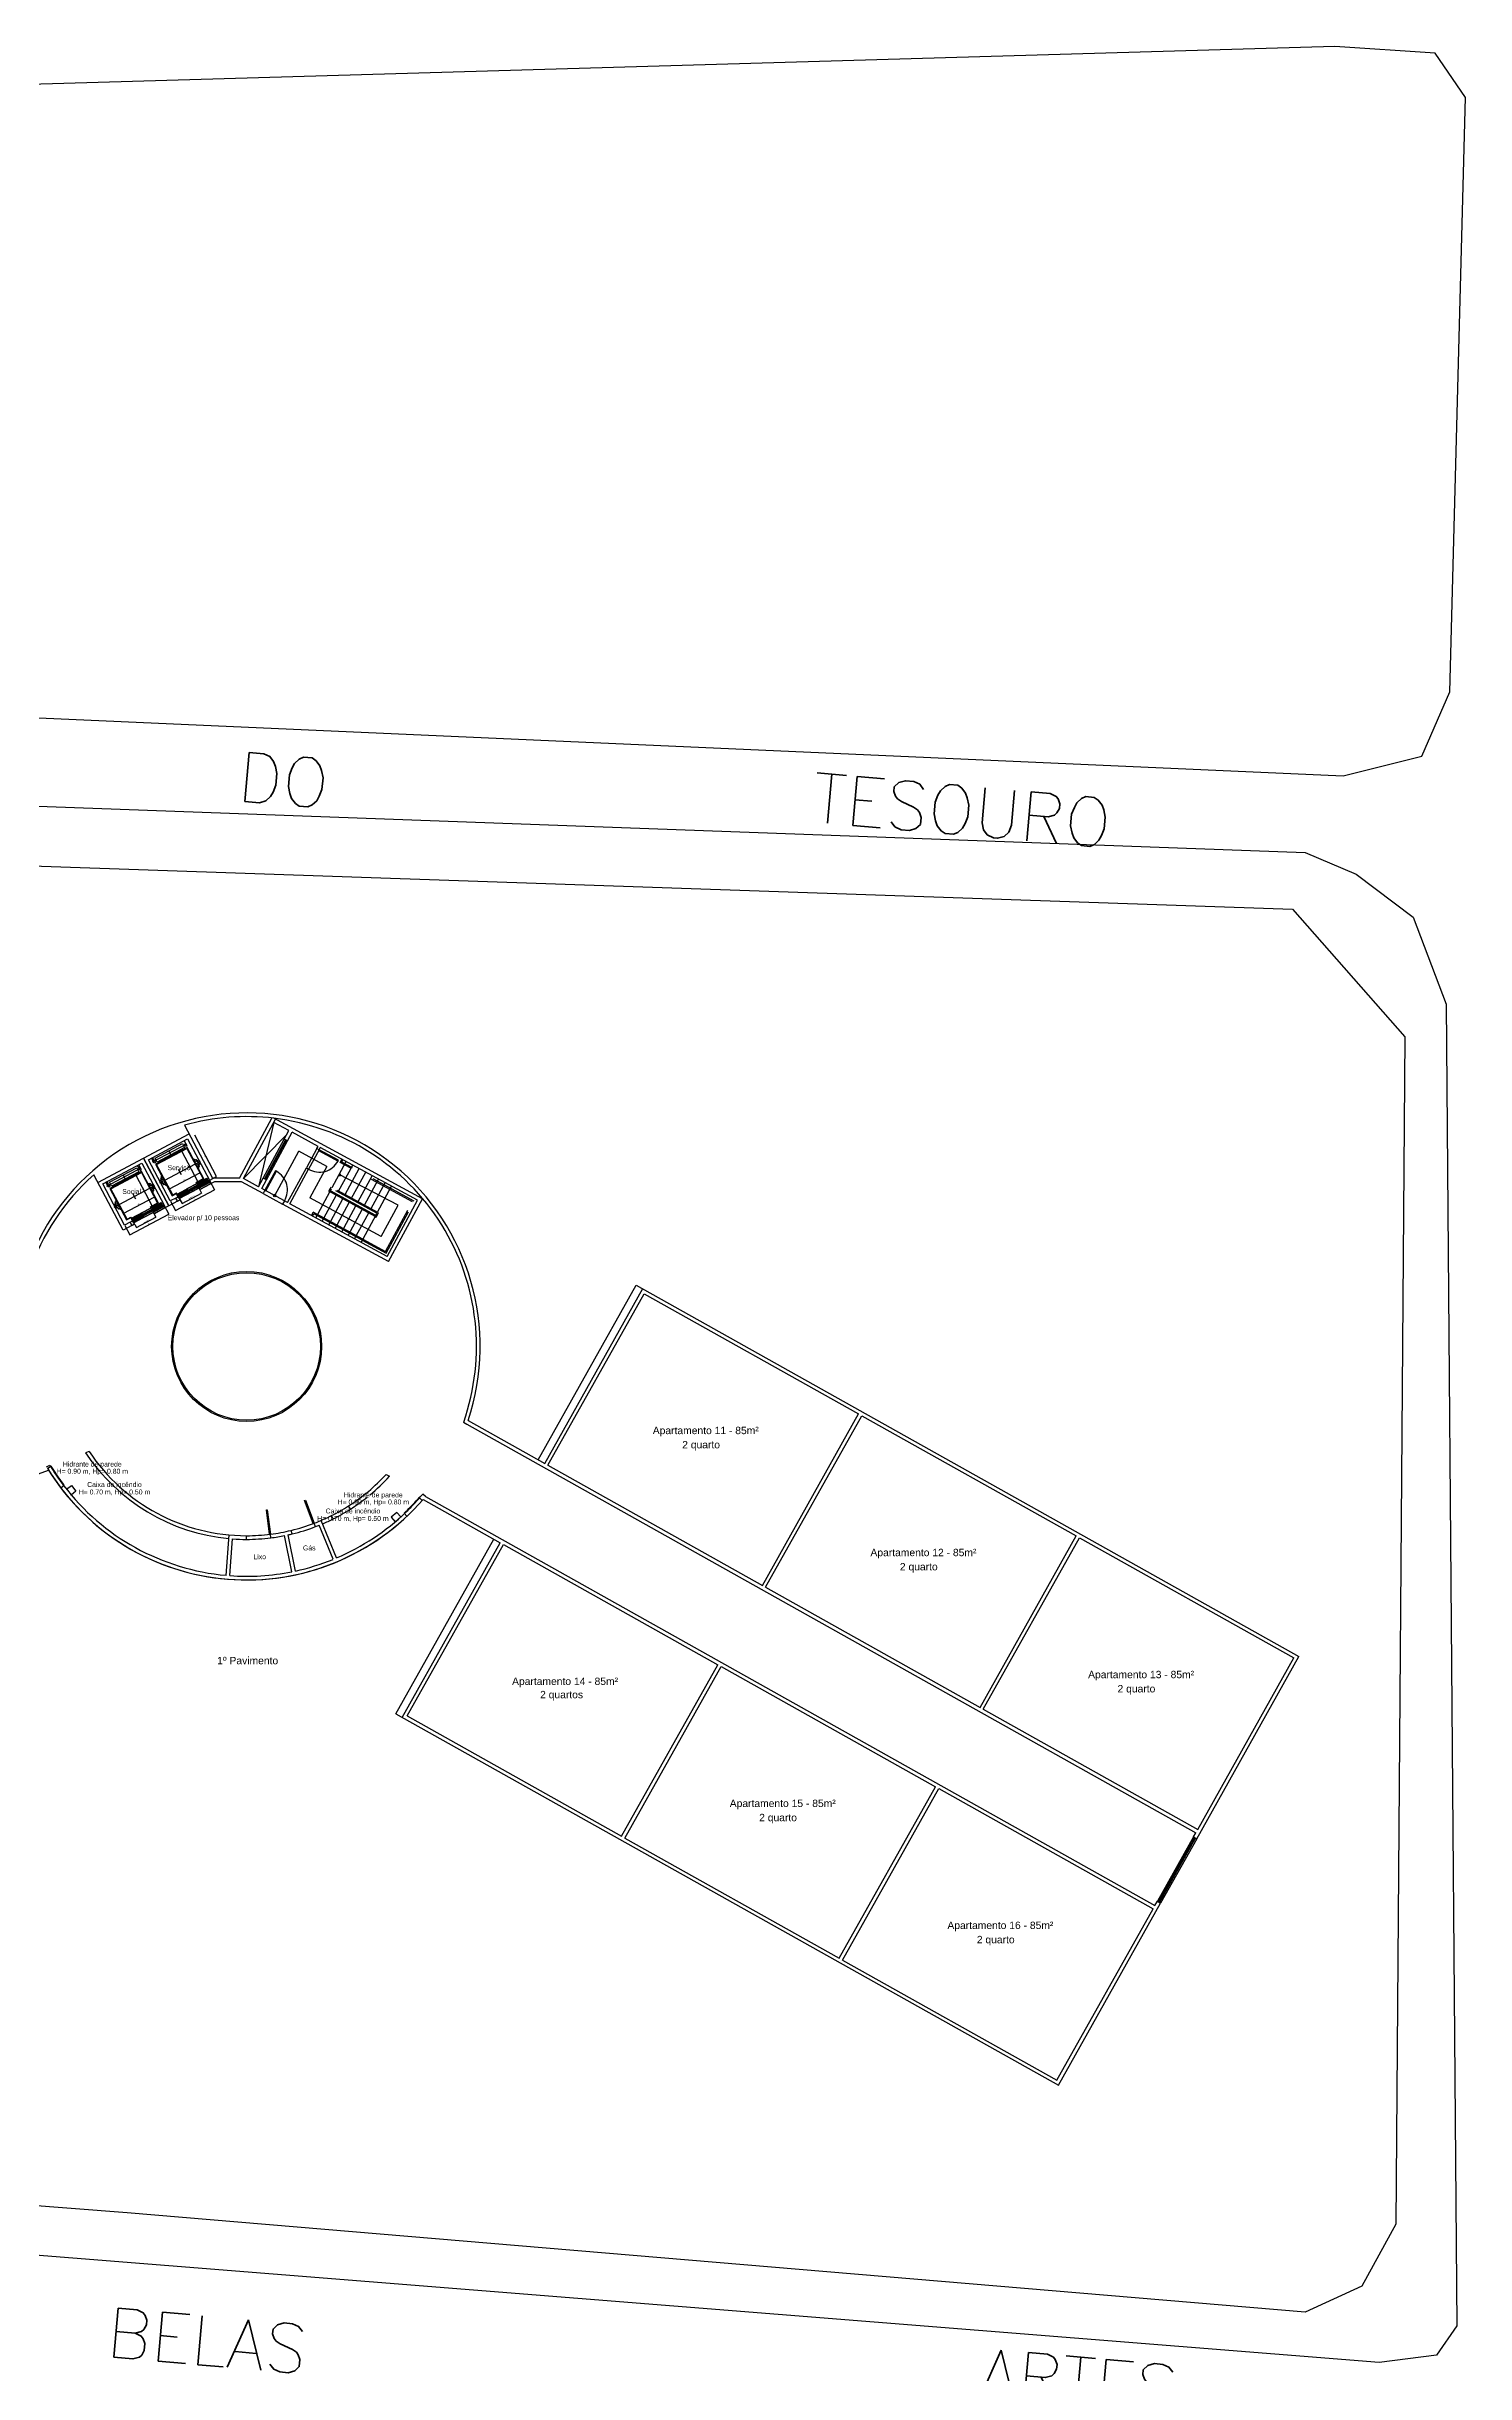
# Model space of a CAD drawing. Header units: millimetres. Extents: x -210 to 1173, y -437 to 320.
# Drawn here: x 824.2 to 881.9, y 54.3 to 149 of the extents above; entities that cross this region are included whole.
import ezdxf
from ezdxf.enums import TextEntityAlignment as Align

# ---------------------------------------------------------------- set-up
doc = ezdxf.new("R2010")
doc.units = ezdxf.units.MM
doc.header["$LTSCALE"] = 0.3
for name, pattern in [('DASHDOTX2', [50.8, 25.4, -12.7, 0, -12.7]), ('DASHED2', [9.525, 6.35, -3.175]), ('LTYPE_4', [112.5, 56.25, -56.25]), ('LTYPE_6', [168.75, 112.5, -28.125, 0, -28.125])]:
    doc.linetypes.add(name, pattern=pattern)
for name, color, linetype in [('330', 254, 'Continuous'), ('500', 254, 'Continuous'), ('551', 255, 'Continuous'), ('CORTE', 6, 'Continuous'), ('COTAS', 1, 'Continuous'), ('ESQUADRIAS', 3, 'Continuous'), ('LAYER_0', 6, 'Continuous'), ('LINHA DE CORTE', 6, 'DASHDOTX2'), ('PISO', 1, 'Continuous'), ('PROJEÇÃO', 1, 'DASHED2'), ('TEXTOS', 2, 'Continuous'), ('VISTA', 2, 'Continuous')]:
    doc.layers.add(name, color=color, linetype=linetype)
doc.styles.add('2MM 1_100', font='ARIAL.TTF', dxfattribs={"height": 0.2})
doc.styles.add('3MM 1_100', font='ARIAL.TTF', dxfattribs={"height": 0.3})
doc.styles.add('ROMANS', font='romans.shx')

msp = doc.modelspace()

# ---------------------------------------------------------------- linework, layer by layer
at = {"layer": '330'}
msp.add_polyline3d([(790.046, 116.774, 0), (874.867, 113.857, 0), (879.435, 108.66, 0), (879.061, 60.352, 0), (877.674, 57.832, 0), (875.381, 56.775, 0), (827.465, 60.812, 0), (777.004, 64.726, 0), (774.675, 65.161, 0), (774.362, 66.353, 0)], close=True, dxfattribs=at)
at = {"layer": '500'}
msp.add_polyline3d([(794.167, 119.131, 0), (875.381, 116.167, 0), (877.449, 115.275, 0), (879.769, 113.536, 0), (881.117, 109.995, 0), (881.545, 56.224, 0), (880.718, 55.021, 0), (878.383, 54.719, 0), (776.015, 62.909, 0), (773.606, 64.222, 0), (773.75, 66.128, 0), (789.029, 116.608, 0), (790.237, 118.329, 0), (791.792, 119.027, 0)], close=True, dxfattribs=at)
at = {"layer": '551', "color": 250}
msp.add_polyline3d([(794.279, 122.956, 0), (876.922, 119.281, 0), (880.124, 120.085, 0), (881.256, 122.692, 0), (881.894, 146.877, 0), (880.66, 148.68, 0), (876.585, 148.952, 0), (799.725, 146.716, 0), (796.977, 145.673, 0), (796.371, 143.849, 0), (790.656, 125.486, 0), (790.846, 124.449, 0), (791.811, 123.617, 0), (793.07, 123.046, 0)], close=True, dxfattribs=at)
at = {"layer": 'CORTE'}
for p, q in [((832.029, 102.914), (833.355, 105.358)), ((832.19, 102.896), (833.501, 105.313)), ((833.43, 105.181), (832.805, 102.562)), ((834.045, 104.848), (833.43, 105.181)), ((839.479, 102.071), (833.437, 105.348)), ((828.126, 103.725), (829.982, 104.708)), ((828.329, 103.662), (829.919, 104.505)), ((829.792, 105.065), (830.932, 102.914)), ((829.919, 104.505), (830.809, 102.826)), ((829.919, 104.505), (830.809, 102.826)), ((833.95, 104.672), (832.19, 102.896)), ((832.805, 102.562), (834.045, 104.848)), ((832.937, 102.491), (834.177, 104.776)), ((835.232, 104.204), (834.177, 104.776)), ((835.184, 104.116), (835.232, 104.204)), ((835.272, 104.068), (835.32, 104.156)), ((839.275, 102.01), (835.32, 104.156)), ((826.271, 102.741), (828.126, 103.725)), ((826.473, 102.679), (828.064, 103.522)), ((828.064, 103.522), (828.953, 101.843)), ((828.064, 103.522), (828.953, 101.843)), ((828.126, 103.725), (829.156, 101.781)), ((829.156, 101.781), (828.126, 103.725)), ((829.219, 101.983), (828.329, 103.662)), ((833.992, 101.918), (834.755, 103.325)), ((834.08, 101.871), (834.843, 103.277)), ((827.301, 100.797), (826.107, 103.049)), ((827.363, 101), (826.473, 102.679)), ((830.809, 102.826), (830.787, 102.815)), ((831.012, 102.764), (830.857, 102.682)), ((832.029, 102.914), (830.932, 102.914)), ((832.119, 102.764), (831.012, 102.764)), ((832.998, 102.287), (832.119, 102.764)), ((832.805, 102.562), (832.19, 102.896)), ((833.069, 102.419), (832.937, 102.491)), ((828.953, 101.843), (828.931, 101.831)), ((829.156, 101.781), (829.002, 101.699)), ((829.514, 101.97), (829.156, 101.781)), ((829.444, 102.103), (829.219, 101.983)), ((838.096, 99.522), (833.789, 101.858)), ((833.992, 101.918), (833.86, 101.99)), ((838.035, 99.725), (834.08, 101.871)), ((838.035, 99.725), (839.275, 102.01)), ((838.096, 99.522), (839.479, 102.071)), ((827.659, 100.987), (827.301, 100.797)), ((827.588, 101.119), (827.363, 101)), ((844.184, 91.454), (848.171, 98.562)), ((848.171, 98.562), (875.122, 83.448)), ((844.446, 91.307), (848.432, 98.416)), ((844.577, 91.234), (848.49, 98.211)), ((848.49, 98.211), (857.212, 93.32)), ((841.151, 92.983), (841.284, 92.908)), ((841.284, 92.908), (870.932, 76.282)), ((841.334, 93.052), (844.446, 91.307)), ((853.299, 86.342), (857.212, 93.32)), ((853.43, 86.269), (857.343, 93.247)), ((857.343, 93.247), (866.065, 88.355)), ((821.168, 89.9), (824.267, 91.031)), ((824.187, 91.162), (824.315, 91.239)), ((824.213, 91.119), (824.213, 91.119)), ((824.221, 91.105), (824.367, 91.193)), ((825.917, 91.793), (825.772, 91.74)), ((844.577, 91.234), (853.299, 86.342)), ((824.641, 90.475), (824.642, 90.476)), ((824.761, 90.315), (824.897, 90.417)), ((837.994, 90.855), (838.128, 90.78)), ((839.599, 89.955), (839.484, 90.052)), ((839.599, 89.955), (869.268, 73.317)), ((835.849, 89.051), (835.775, 89.182)), ((836.545, 89.446), (836.471, 89.577)), ((838.843, 89.155), (838.727, 89.278)), ((838.916, 89.223), (838.916, 89.224)), ((838.916, 89.223), (838.916, 89.224)), ((839.469, 89.803), (839.341, 89.916)), ((839.403, 89.728), (839.402, 89.729)), ((839.403, 89.728), (839.402, 89.729)), ((839.499, 89.839), (842.636, 88.08)), ((831.493, 86.751), (831.613, 88.398)), ((831.642, 86.74), (831.751, 88.236)), ((832.313, 88.215), (832.313, 88.365)), ((833.311, 88.277), (833.292, 88.426)), ((834.16, 86.897), (833.866, 88.368)), ((834.307, 86.926), (834.012, 88.399)), ((834.172, 88.435), (834.137, 88.581)), ((835.126, 88.732), (835.073, 88.872)), ((835.844, 87.403), (835.279, 88.792)), ((835.983, 87.459), (835.361, 88.989)), ((838.388, 81.118), (842.375, 88.227)), ((838.65, 80.971), (842.636, 88.08)), ((862.152, 81.378), (866.065, 88.355)), ((862.283, 81.304), (866.196, 88.282)), ((866.196, 88.282), (874.918, 83.391)), ((835.458, 87.256), (835.459, 87.256)), ((835.599, 87.307), (835.599, 87.307)), ((838.854, 81.029), (842.767, 88.007)), ((842.767, 88.007), (851.489, 83.115)), ((853.43, 86.269), (862.152, 81.378)), ((870.965, 76.034), (875.122, 83.448)), ((871.005, 76.413), (874.918, 83.391)), ((847.576, 76.138), (851.489, 83.115)), ((847.707, 76.064), (851.62, 83.042)), ((851.62, 83.042), (860.342, 78.151)), ((838.388, 81.118), (865.34, 66.004)), ((838.854, 81.029), (847.576, 76.138)), ((862.283, 81.304), (871.005, 76.413)), ((856.429, 71.173), (860.342, 78.151)), ((856.56, 71.099), (860.473, 78.077)), ((860.473, 78.077), (869.195, 73.186)), ((847.707, 76.064), (856.429, 71.173)), ((870.834, 76.108), (870.932, 76.282)), ((870.834, 76.108), (870.965, 76.034)), ((865.282, 66.208), (869.195, 73.186)), ((865.34, 66.004), (869.497, 73.418)), ((869.268, 73.317), (869.366, 73.491)), ((869.366, 73.491), (869.497, 73.418)), ((856.56, 71.099), (865.282, 66.208))]:
    msp.add_line(p, q, dxfattribs=at)
msp.add_lwpolyline([(825.001, 90.251), (825.195, 90.409), (825.384, 90.176), (825.19, 90.019), (825.155, 90.062)], dxfattribs=at)
msp.add_lwpolyline([(838.366, 88.928), (838.592, 89.126), (838.427, 89.314), (838.201, 89.116)], close=True, dxfattribs=at)
for radius in [3.05, 3]:
    msp.add_circle((832.324, 96.065), radius, dxfattribs=at)
for radius, start, end in [(9.5, 341.51371, 189.53381), (9.5, 341.51371, 189.53381), (9.35, 83.16447, 105.7103), (9.35, 340.75419, 83.16447), (9.35, 131.67127, 190.29718), (9.5, 211.46988, 319.05436), (9.5, 211.99429, 319.05436), (9.35, 211.07113, 212.08912), (9.33, 211.47715, 212.0913), (9.33, 211.47715, 212.0913), (7.85, 213.42725, 264.72393), (7.7, 213.69288, 269.92113), (9.35, 216.63618, 217.24897), (9.33, 216.63553, 217.24964), (9.33, 216.63553, 217.24964), (9.35, 217.24897, 264.8996), (9.35, 219.93963, 220.28362), (7.7, 302.58611, 317.42451), (7.85, 309.7805, 317.68302), (9.35, 318.15749, 319.97661), (7.7, 290.92026, 296.63062), (7.85, 293.20954, 296.68757), (9.35, 293.03387, 313.94692), (7.85, 302.52916, 308.6215), (9.33, 313.33412, 313.94692), (9.33, 318.15749, 318.77029), (7.85, 265.81882, 269.92113), (7.7, 277.2249, 283.61649), (7.85, 277.2249, 281.32722), (7.85, 282.42211, 283.61649), (7.85, 290.92026, 292.11465), (9.35, 282.24644, 292.11465), (9.33, 293.03387, 293.03584), (9.35, 265.81882, 281.32722)]:
    msp.add_arc((832.324, 96.065), radius, start, end, dxfattribs=at)
at = {"layer": 'COTAS'}
for p, q in [((833.465, 102.204), (834.442, 104.006)), ((835.585, 103.387), (834.442, 104.006)), ((835.585, 103.387), (834.894, 102.112)), ((836.088, 103.057), (836.157, 103.077)), ((838.486, 101.813), (836.088, 103.057)), ((836.088, 103.057), (836.109, 102.99)), ((837.794, 100.538), (834.894, 102.112)), ((837.794, 100.538), (838.486, 101.813))]:
    msp.add_line(p, q, dxfattribs=at)
msp.add_circle((833.465, 102.204), 0.05, dxfattribs=at)
at = {"layer": 'ESQUADRIAS'}
for p, q in [((824.402, 91.098), (824.419, 91.108)), ((824.821, 90.485), (824.837, 90.497)), ((838.813, 89.333), (838.799, 89.347)), ((839.289, 89.827), (839.274, 89.841)), ((869.414, 73.464), (870.882, 76.081)), ((869.449, 73.445), (870.917, 76.061))]:
    msp.add_line(p, q, dxfattribs=at)
for points in [[(833.069, 102.419), (833.104, 102.4), (833.533, 103.191), (833.498, 103.21)], [(835.272, 104.068), (835.253, 104.033), (836.044, 103.604), (836.063, 103.639)], [(833.292, 88.426), (833.253, 88.421), (833.127, 89.413), (833.166, 89.418)], [(835.073, 88.872), (835.036, 88.858), (834.679, 89.792), (834.716, 89.806)]]:
    msp.add_lwpolyline(points, close=True, dxfattribs=at)
for radius, start, end in [(9.35, 212.08912, 216.63618), (9.33, 212.0913, 216.63553), (9.33, 313.94692, 318.15749), (9.35, 313.94692, 318.15749)]:
    msp.add_arc((832.324, 96.065), radius, start, end, dxfattribs=at)
at = {"layer": 'LAYER_0', "color": 15, "linetype": 'LTYPE_6'}
for p, q in [((828.498, 103.571), (829.896, 104.312)), ((826.643, 102.588), (828.041, 103.328)), ((828.79, 102.718), (830.447, 103.596)), ((829.147, 104.04), (829.255, 103.837)), ((829.676, 103.043), (829.557, 103.266)), ((826.934, 101.735), (828.591, 102.613)), ((827.292, 103.057), (827.399, 102.854)), ((827.82, 102.06), (827.702, 102.282))]:
    msp.add_line(p, q, dxfattribs=at)
at = {"layer": 'LAYER_0', "color": 11}
for p, q in [((828.6, 103.727), (829.713, 104.317)), ((829.91, 104.16), (828.62, 103.477)), ((829.798, 104.158), (828.684, 103.568)), ((829.713, 104.317), (829.798, 104.158)), ((829.899, 104.231), (829.79, 104.437)), ((829.836, 104.243), (829.855, 104.208)), ((829.855, 104.208), (829.899, 104.231)), ((830.589, 102.879), (829.91, 104.16)), ((826.745, 102.743), (827.858, 103.333)), ((827.858, 103.333), (827.942, 103.174)), ((827.95, 103.317), (827.891, 103.43)), ((828.044, 103.248), (827.935, 103.453)), ((827.981, 103.26), (827.999, 103.225)), ((827.999, 103.225), (828.044, 103.248)), ((828.567, 103.525), (828.458, 103.731)), ((828.562, 103.641), (828.502, 103.754)), ((828.611, 103.549), (828.567, 103.525)), ((828.592, 103.584), (828.611, 103.549)), ((828.684, 103.568), (828.6, 103.727)), ((828.62, 103.477), (829.298, 102.196)), ((828.66, 103.464), (829.897, 104.12)), ((829.316, 102.227), (828.66, 103.464)), ((829.897, 104.12), (830.553, 102.883)), ((830.184, 103.695), (830.19, 103.698)), ((830.184, 103.695), (830.213, 103.642)), ((830.19, 103.698), (830.215, 103.65)), ((830.213, 103.642), (830.19, 103.63)), ((830.213, 103.642), (830.266, 103.67)), ((830.215, 103.65), (830.263, 103.675)), ((830.248, 103.576), (830.226, 103.564)), ((830.301, 103.604), (830.248, 103.576)), ((830.263, 103.675), (830.301, 103.604)), ((830.318, 103.443), (830.296, 103.432)), ((830.297, 103.526), (830.334, 103.546)), ((830.301, 103.519), (830.297, 103.526)), ((830.301, 103.519), (830.304, 103.512)), ((830.304, 103.512), (830.341, 103.531)), ((830.371, 103.471), (830.318, 103.443)), ((830.327, 103.629), (830.371, 103.652)), ((830.346, 103.594), (830.327, 103.629)), ((830.353, 103.377), (830.331, 103.365)), ((830.339, 103.544), (830.334, 103.546)), ((830.339, 103.544), (830.353, 103.552)), ((830.34, 103.587), (830.342, 103.592)), ((830.354, 103.556), (830.34, 103.587)), ((830.343, 103.536), (830.341, 103.531)), ((830.346, 103.594), (830.342, 103.592)), ((830.343, 103.536), (830.357, 103.544)), ((830.367, 103.554), (830.346, 103.594)), ((830.354, 103.556), (830.353, 103.552)), ((830.353, 103.377), (830.406, 103.405)), ((830.381, 103.324), (830.353, 103.377)), ((830.357, 103.544), (830.362, 103.542)), ((830.361, 103.374), (830.409, 103.4)), ((830.386, 103.327), (830.361, 103.374)), ((830.362, 103.542), (830.379, 103.513)), ((830.388, 103.514), (830.367, 103.554)), ((830.409, 103.4), (830.371, 103.471)), ((830.379, 103.513), (830.384, 103.512)), ((830.381, 103.324), (830.386, 103.327)), ((830.388, 103.514), (830.384, 103.512)), ((830.388, 103.514), (830.407, 103.479)), ((830.407, 103.479), (830.451, 103.502)), ((826.711, 102.542), (826.602, 102.747)), ((826.706, 102.658), (826.646, 102.771)), ((826.755, 102.565), (826.711, 102.542)), ((826.737, 102.601), (826.755, 102.565)), ((826.829, 102.584), (826.745, 102.743)), ((828.054, 103.177), (826.764, 102.493)), ((826.764, 102.493), (827.443, 101.212)), ((826.805, 102.481), (828.042, 103.137)), ((827.46, 101.244), (826.805, 102.481)), ((827.942, 103.174), (826.829, 102.584)), ((828.042, 103.137), (828.697, 101.9)), ((828.733, 101.896), (828.054, 103.177)), ((828.329, 102.712), (828.334, 102.714)), ((828.329, 102.712), (828.357, 102.659)), ((828.334, 102.714), (828.36, 102.667)), ((828.357, 102.659), (828.335, 102.647)), ((828.357, 102.659), (828.41, 102.687)), ((828.36, 102.667), (828.407, 102.692)), ((828.392, 102.592), (828.37, 102.581)), ((828.445, 102.62), (828.392, 102.592)), ((828.407, 102.692), (828.445, 102.62)), ((828.462, 102.46), (828.44, 102.448)), ((828.441, 102.543), (828.478, 102.562)), ((828.445, 102.535), (828.441, 102.543)), ((828.445, 102.535), (828.449, 102.528)), ((828.449, 102.528), (828.486, 102.548)), ((828.515, 102.488), (828.462, 102.46)), ((828.471, 102.646), (828.516, 102.669)), ((828.49, 102.61), (828.471, 102.646)), ((828.498, 102.394), (828.475, 102.382)), ((828.483, 102.561), (828.478, 102.562)), ((828.483, 102.561), (828.497, 102.568)), ((828.485, 102.603), (828.486, 102.608)), ((828.499, 102.573), (828.485, 102.603)), ((828.49, 102.61), (828.486, 102.608)), ((828.487, 102.553), (828.486, 102.548)), ((828.487, 102.553), (828.501, 102.56)), ((828.511, 102.571), (828.49, 102.61)), ((828.499, 102.573), (828.497, 102.568)), ((828.498, 102.394), (828.551, 102.422)), ((828.526, 102.341), (828.498, 102.394)), ((828.501, 102.56), (828.506, 102.559)), ((828.506, 102.559), (828.523, 102.53)), ((828.506, 102.391), (828.553, 102.416)), ((828.531, 102.343), (828.506, 102.391)), ((828.532, 102.531), (828.511, 102.571)), ((828.553, 102.416), (828.515, 102.488)), ((828.523, 102.53), (828.528, 102.529)), ((828.526, 102.341), (828.531, 102.343)), ((828.532, 102.531), (828.528, 102.529)), ((828.532, 102.531), (828.551, 102.496)), ((828.551, 102.496), (828.595, 102.519)), ((828.825, 102.833), (828.781, 102.81)), ((828.87, 102.937), (828.823, 102.912)), ((828.823, 102.912), (828.86, 102.841)), ((828.878, 102.935), (828.825, 102.907)), ((828.844, 102.798), (828.825, 102.833)), ((828.844, 102.798), (828.848, 102.8)), ((828.844, 102.798), (828.865, 102.758)), ((828.85, 102.988), (828.845, 102.985)), ((828.845, 102.985), (828.87, 102.937)), ((828.852, 102.798), (828.848, 102.8)), ((828.85, 102.988), (828.878, 102.935)), ((828.87, 102.77), (828.852, 102.798)), ((828.86, 102.841), (828.913, 102.869)), ((828.904, 102.683), (828.86, 102.659)), ((828.865, 102.758), (828.886, 102.718)), ((828.874, 102.768), (828.87, 102.77)), ((828.889, 102.776), (828.874, 102.768)), ((828.877, 102.755), (828.879, 102.76)), ((828.877, 102.755), (828.891, 102.725)), ((828.878, 102.935), (828.9, 102.947)), ((828.893, 102.768), (828.879, 102.76)), ((828.886, 102.718), (828.89, 102.72)), ((828.886, 102.718), (828.904, 102.683)), ((828.889, 102.776), (828.89, 102.78)), ((828.927, 102.8), (828.89, 102.78)), ((828.891, 102.725), (828.89, 102.72)), ((828.893, 102.768), (828.898, 102.766)), ((828.935, 102.786), (828.898, 102.766)), ((828.913, 102.869), (828.936, 102.88)), ((828.931, 102.793), (828.927, 102.8)), ((828.931, 102.793), (828.935, 102.786)), ((828.931, 102.708), (828.984, 102.736)), ((828.969, 102.636), (828.931, 102.708)), ((829.019, 102.67), (828.966, 102.642)), ((829.016, 102.662), (828.969, 102.636)), ((828.984, 102.736), (829.006, 102.748)), ((829.042, 102.614), (829.016, 102.662)), ((829.019, 102.67), (829.041, 102.682)), ((829.047, 102.617), (829.019, 102.67)), ((829.047, 102.617), (829.042, 102.614)), ((829.298, 102.196), (829.478, 102.291)), ((829.316, 102.227), (829.47, 102.309)), ((829.494, 102.265), (829.47, 102.309)), ((829.478, 102.291), (829.492, 102.264)), ((829.512, 102.226), (829.492, 102.264)), ((829.494, 102.265), (830.709, 102.909)), ((829.515, 102.225), (829.494, 102.265)), ((829.506, 102.215), (829.932, 102.441)), ((829.509, 102.172), (830.751, 102.829)), ((829.932, 102.438), (829.509, 102.214)), ((829.523, 102.145), (830.787, 102.815)), ((829.558, 102.118), (829.984, 102.344)), ((829.981, 102.345), (829.559, 102.121)), ((830.829, 102.735), (829.592, 102.08)), ((829.894, 102.471), (830.309, 102.691)), ((829.894, 102.471), (829.912, 102.436)), ((830.308, 102.689), (829.896, 102.471)), ((829.913, 102.439), (829.896, 102.471)), ((829.912, 102.436), (829.926, 102.443)), ((829.925, 102.445), (829.913, 102.439)), ((829.926, 102.443), (829.925, 102.445)), ((829.932, 102.441), (829.951, 102.406)), ((829.948, 102.406), (829.932, 102.438)), ((829.937, 102.4), (829.948, 102.406)), ((829.938, 102.399), (829.937, 102.4)), ((829.952, 102.372), (829.953, 102.37)), ((829.953, 102.37), (829.964, 102.376)), ((829.964, 102.376), (829.981, 102.345)), ((829.984, 102.344), (829.965, 102.379)), ((829.969, 102.33), (829.982, 102.337)), ((829.987, 102.295), (829.969, 102.33)), ((829.983, 102.335), (829.971, 102.329)), ((829.971, 102.329), (829.988, 102.297)), ((829.982, 102.337), (829.983, 102.335)), ((829.987, 102.295), (830.403, 102.515)), ((830.4, 102.516), (829.988, 102.297)), ((830.553, 102.883), (830.265, 102.731)), ((830.289, 102.687), (830.265, 102.731)), ((830.277, 102.714), (830.589, 102.879)), ((830.29, 102.689), (830.277, 102.714)), ((830.301, 102.695), (830.29, 102.689)), ((830.302, 102.694), (830.301, 102.695)), ((830.325, 102.657), (830.308, 102.689)), ((830.309, 102.691), (830.328, 102.656)), ((830.313, 102.651), (830.325, 102.657)), ((830.314, 102.649), (830.313, 102.651)), ((830.328, 102.656), (830.314, 102.649)), ((830.384, 102.55), (830.371, 102.543)), ((830.371, 102.543), (830.372, 102.541)), ((830.372, 102.541), (830.383, 102.547)), ((830.383, 102.547), (830.4, 102.516)), ((830.403, 102.515), (830.384, 102.55)), ((830.387, 102.501), (830.415, 102.448)), ((830.39, 102.5), (830.401, 102.506)), ((830.416, 102.451), (830.39, 102.5)), ((830.401, 102.506), (830.4, 102.508)), ((830.415, 102.448), (830.857, 102.682)), ((830.854, 102.683), (830.416, 102.451)), ((830.709, 102.909), (830.751, 102.829)), ((830.787, 102.815), (830.829, 102.735)), ((830.816, 102.728), (830.817, 102.726)), ((830.817, 102.726), (830.828, 102.732)), ((830.828, 102.732), (830.854, 102.683)), ((830.857, 102.682), (830.829, 102.735)), ((826.969, 101.85), (826.925, 101.826)), ((827.015, 101.954), (826.967, 101.929)), ((826.967, 101.929), (827.005, 101.857)), ((826.988, 101.814), (826.969, 101.85)), ((827.023, 101.952), (826.97, 101.923)), ((826.988, 101.814), (826.992, 101.816)), ((826.988, 101.814), (827.009, 101.775)), ((826.995, 102.005), (826.989, 102.002)), ((826.989, 102.002), (827.015, 101.954)), ((826.997, 101.815), (826.992, 101.816)), ((826.995, 102.005), (827.023, 101.952)), ((827.014, 101.786), (826.997, 101.815)), ((827.005, 101.857), (827.058, 101.885)), ((827.049, 101.699), (827.005, 101.676)), ((827.009, 101.775), (827.03, 101.735)), ((827.019, 101.785), (827.014, 101.786)), ((827.033, 101.792), (827.019, 101.785)), ((827.022, 101.772), (827.023, 101.777)), ((827.022, 101.772), (827.036, 101.742)), ((827.023, 101.952), (827.045, 101.963)), ((827.037, 101.784), (827.023, 101.777)), ((827.03, 101.735), (827.034, 101.737)), ((827.03, 101.735), (827.049, 101.699)), ((827.033, 101.792), (827.035, 101.797)), ((827.036, 101.742), (827.034, 101.737)), ((827.072, 101.817), (827.035, 101.797)), ((827.037, 101.784), (827.042, 101.783)), ((827.079, 101.803), (827.042, 101.783)), ((827.058, 101.885), (827.08, 101.897)), ((827.075, 101.81), (827.072, 101.817)), ((827.075, 101.81), (827.079, 101.803)), ((827.075, 101.725), (827.128, 101.753)), ((827.113, 101.653), (827.075, 101.725)), ((827.163, 101.686), (827.11, 101.658)), ((827.161, 101.678), (827.113, 101.653)), ((827.128, 101.753), (827.15, 101.764)), ((827.186, 101.631), (827.161, 101.678)), ((827.163, 101.686), (827.185, 101.698)), ((827.191, 101.633), (827.163, 101.686)), ((827.191, 101.633), (827.186, 101.631)), ((827.443, 101.212), (827.622, 101.307)), ((827.46, 101.244), (827.615, 101.326)), ((827.638, 101.282), (827.615, 101.326)), ((827.622, 101.307), (827.636, 101.281)), ((827.638, 101.282), (828.853, 101.926)), ((827.651, 101.232), (828.077, 101.458)), ((827.654, 101.188), (828.895, 101.846)), ((828.076, 101.455), (827.654, 101.231)), ((827.668, 101.162), (828.931, 101.831)), ((827.702, 101.135), (828.128, 101.36)), ((828.126, 101.361), (827.703, 101.137)), ((828.974, 101.752), (827.736, 101.096)), ((828.038, 101.488), (828.453, 101.708)), ((828.038, 101.488), (828.057, 101.453)), ((828.453, 101.705), (828.041, 101.487)), ((828.058, 101.455), (828.041, 101.487)), ((828.057, 101.453), (828.07, 101.46)), ((828.069, 101.461), (828.058, 101.455)), ((828.07, 101.46), (828.069, 101.461)), ((828.093, 101.423), (828.076, 101.455)), ((828.077, 101.458), (828.096, 101.422)), ((828.081, 101.417), (828.093, 101.423)), ((828.082, 101.415), (828.081, 101.417)), ((828.096, 101.389), (828.097, 101.387)), ((828.097, 101.387), (828.109, 101.393)), ((828.109, 101.393), (828.126, 101.361)), ((828.128, 101.36), (828.11, 101.396)), ((828.113, 101.347), (828.126, 101.354)), ((828.132, 101.311), (828.113, 101.347)), ((828.127, 101.352), (828.116, 101.346)), ((828.116, 101.346), (828.133, 101.314)), ((828.126, 101.354), (828.127, 101.352)), ((828.132, 101.311), (828.547, 101.531)), ((828.544, 101.532), (828.133, 101.314)), ((828.697, 101.9), (828.41, 101.747)), ((828.433, 101.703), (828.41, 101.747)), ((828.421, 101.731), (828.733, 101.896)), ((828.434, 101.706), (828.421, 101.731)), ((828.446, 101.712), (828.434, 101.706)), ((828.447, 101.71), (828.446, 101.712)), ((828.453, 101.708), (828.472, 101.673)), ((828.469, 101.674), (828.453, 101.705)), ((828.458, 101.668), (828.469, 101.674)), ((828.459, 101.666), (828.458, 101.668)), ((828.472, 101.673), (828.459, 101.666)), ((828.528, 101.567), (828.515, 101.56)), ((828.515, 101.56), (828.516, 101.558)), ((828.516, 101.558), (828.527, 101.564)), ((828.527, 101.564), (828.544, 101.532)), ((828.547, 101.531), (828.528, 101.567)), ((828.532, 101.518), (828.56, 101.465)), ((828.534, 101.517), (828.546, 101.523)), ((828.561, 101.467), (828.534, 101.517)), ((828.546, 101.523), (828.545, 101.525)), ((828.56, 101.465), (829.002, 101.699)), ((828.999, 101.7), (828.561, 101.467)), ((828.853, 101.926), (828.895, 101.846)), ((828.931, 101.831), (828.974, 101.752)), ((828.96, 101.745), (828.961, 101.743)), ((828.961, 101.743), (828.973, 101.749)), ((828.973, 101.749), (828.999, 101.7)), ((829.002, 101.699), (828.974, 101.752)), ((829.444, 102.103), (829.523, 102.145)), ((829.486, 102.023), (829.444, 102.103)), ((829.486, 102.023), (829.499, 102.03)), ((829.514, 101.97), (829.486, 102.023)), ((829.5, 102.029), (829.489, 102.023)), ((829.489, 102.023), (829.515, 101.973)), ((829.499, 102.219), (829.512, 102.226)), ((829.52, 102.179), (829.499, 102.219)), ((829.499, 102.03), (829.5, 102.029)), ((829.515, 102.225), (829.501, 102.218)), ((829.501, 102.218), (829.523, 102.179)), ((829.525, 102.18), (829.506, 102.215)), ((829.508, 102.173), (829.52, 102.179)), ((829.509, 102.172), (829.508, 102.173)), ((829.509, 102.214), (829.526, 102.183)), ((829.62, 102.027), (829.514, 101.97)), ((829.515, 101.973), (829.617, 102.027)), ((829.523, 102.145), (829.524, 102.143)), ((829.524, 102.143), (829.536, 102.149)), ((829.526, 102.183), (829.538, 102.189)), ((829.536, 102.149), (829.557, 102.11)), ((829.558, 102.112), (829.537, 102.152)), ((829.538, 102.189), (829.538, 102.187)), ((829.539, 102.153), (829.558, 102.118)), ((829.542, 102.153), (829.553, 102.159)), ((829.559, 102.121), (829.542, 102.153)), ((829.553, 102.159), (829.553, 102.16)), ((829.557, 102.11), (829.57, 102.117)), ((829.571, 102.119), (829.558, 102.112)), ((829.57, 102.117), (829.617, 102.027)), ((829.62, 102.027), (829.571, 102.119)), ((827.588, 101.119), (827.668, 101.162)), ((827.63, 101.04), (827.588, 101.119)), ((827.63, 101.04), (827.644, 101.047)), ((827.659, 100.987), (827.63, 101.04)), ((827.645, 101.045), (827.633, 101.039)), ((827.633, 101.039), (827.659, 100.99)), ((827.657, 101.243), (827.636, 101.281)), ((827.659, 101.242), (827.638, 101.282)), ((827.643, 101.236), (827.657, 101.243)), ((827.664, 101.196), (827.643, 101.236)), ((827.644, 101.047), (827.645, 101.045)), ((827.659, 101.242), (827.646, 101.235)), ((827.646, 101.235), (827.667, 101.195)), ((827.67, 101.197), (827.651, 101.232)), ((827.653, 101.19), (827.664, 101.196)), ((827.654, 101.188), (827.653, 101.19)), ((827.654, 101.231), (827.671, 101.199)), ((827.659, 100.99), (827.762, 101.044)), ((827.765, 101.043), (827.659, 100.987)), ((827.668, 101.162), (827.669, 101.16)), ((827.669, 101.16), (827.68, 101.166)), ((827.671, 101.199), (827.682, 101.205)), ((827.68, 101.166), (827.701, 101.126)), ((827.702, 101.129), (827.681, 101.169)), ((827.682, 101.205), (827.683, 101.204)), ((827.684, 101.17), (827.702, 101.135)), ((827.686, 101.169), (827.698, 101.175)), ((827.703, 101.137), (827.686, 101.169)), ((827.698, 101.175), (827.697, 101.177)), ((827.701, 101.126), (827.715, 101.133)), ((827.715, 101.136), (827.702, 101.129)), ((827.765, 101.043), (827.715, 101.136)), ((827.715, 101.133), (827.762, 101.044))]:
    msp.add_line(p, q, dxfattribs=at)
at = {"layer": 'LAYER_0', "color": 1}
for p, q in [((829.771, 104.25), (829.802, 104.267)), ((829.775, 104.243), (829.771, 104.25)), ((829.775, 104.243), (829.806, 104.26)), ((829.802, 104.267), (829.805, 104.266)), ((829.804, 104.295), (829.806, 104.301)), ((829.817, 104.272), (829.804, 104.295)), ((829.805, 104.266), (829.817, 104.272)), ((829.836, 104.243), (829.806, 104.301)), ((829.807, 104.262), (829.806, 104.26)), ((829.807, 104.262), (829.818, 104.268)), ((829.831, 104.245), (829.818, 104.268)), ((829.831, 104.245), (829.836, 104.243)), ((827.916, 103.267), (827.947, 103.283)), ((827.92, 103.26), (827.916, 103.267)), ((827.92, 103.26), (827.951, 103.276)), ((827.947, 103.283), (827.95, 103.282)), ((827.949, 103.312), (827.95, 103.317)), ((827.961, 103.289), (827.949, 103.312)), ((827.981, 103.26), (827.95, 103.317)), ((827.95, 103.282), (827.961, 103.289)), ((827.951, 103.279), (827.963, 103.285)), ((827.951, 103.279), (827.951, 103.276)), ((827.975, 103.262), (827.963, 103.285)), ((827.975, 103.262), (827.981, 103.26)), ((828.562, 103.641), (828.592, 103.584)), ((828.567, 103.64), (828.562, 103.641)), ((828.567, 103.64), (828.58, 103.616)), ((828.591, 103.622), (828.58, 103.616)), ((828.593, 103.619), (828.581, 103.613)), ((828.581, 103.613), (828.594, 103.589)), ((828.591, 103.622), (828.592, 103.625)), ((828.623, 103.641), (828.592, 103.625)), ((828.594, 103.589), (828.592, 103.584)), ((828.596, 103.618), (828.593, 103.619)), ((828.627, 103.634), (828.596, 103.618)), ((828.623, 103.641), (828.627, 103.634)), ((826.706, 102.658), (826.737, 102.601)), ((826.712, 102.656), (826.706, 102.658)), ((826.712, 102.656), (826.724, 102.633)), ((826.735, 102.639), (826.724, 102.633)), ((826.737, 102.635), (826.726, 102.629)), ((826.726, 102.629), (826.738, 102.606)), ((826.735, 102.639), (826.736, 102.642)), ((826.767, 102.658), (826.736, 102.642)), ((826.74, 102.635), (826.737, 102.635)), ((826.738, 102.606), (826.737, 102.601)), ((826.771, 102.651), (826.74, 102.635)), ((826.767, 102.658), (826.771, 102.651)), ((829.939, 102.428), (830.739, 102.852)), ((830.744, 102.843), (829.944, 102.419)), ((829.972, 102.366), (830.794, 102.801)), ((830.799, 102.793), (829.977, 102.357)), ((830.718, 102.891), (830.316, 102.678)), ((830.321, 102.669), (830.723, 102.882)), ((830.391, 102.537), (830.815, 102.762)), ((830.82, 102.753), (830.396, 102.528)), ((828.084, 101.444), (828.884, 101.868)), ((828.888, 101.859), (828.089, 101.436)), ((828.117, 101.383), (828.938, 101.818)), ((828.943, 101.809), (828.121, 101.374)), ((828.862, 101.908), (828.46, 101.695)), ((828.465, 101.686), (828.867, 101.899)), ((828.535, 101.553), (828.959, 101.778)), ((828.964, 101.769), (828.54, 101.545))]:
    msp.add_line(p, q, dxfattribs=at)
at = {"layer": 'LAYER_0'}
for p, q in [((831.105, 102.983), (830.215, 104.662)), ((830.34, 102.77), (829.684, 104.007)), ((829.684, 104.007), (829.684, 104.007)), ((828.484, 101.787), (827.829, 103.024)), ((827.829, 103.024), (827.829, 103.024)), ((829.187, 102.471), (830.424, 103.126)), ((829.187, 102.471), (829.187, 102.471)), ((829.427, 101.591), (831.017, 102.433)), ((829.697, 101.882), (830.492, 102.303)), ((830.34, 102.77), (830.34, 102.77)), ((830.422, 102.435), (830.492, 102.303)), ((830.424, 103.126), (830.424, 103.126)), ((830.816, 102.813), (831.017, 102.433)), ((830.822, 102.833), (831.105, 102.983)), ((827.331, 101.487), (828.568, 102.143)), ((827.331, 101.487), (827.331, 101.487)), ((827.571, 100.607), (829.162, 101.45)), ((827.841, 100.898), (828.637, 101.32)), ((828.484, 101.787), (828.484, 101.787)), ((828.567, 101.451), (828.637, 101.32)), ((828.568, 102.143), (828.568, 102.143)), ((828.96, 101.83), (829.162, 101.45)), ((829.226, 101.97), (829.427, 101.591)), ((829.627, 102.013), (829.697, 101.882)), ((827.37, 100.987), (827.571, 100.607)), ((827.772, 101.03), (827.841, 100.898))]:
    msp.add_line(p, q, dxfattribs=at)
at = {"layer": 'LAYER_0', "color": 1, "linetype": 'LTYPE_4'}
for p, q in [((830.217, 103.635), (830.194, 103.623)), ((830.27, 103.663), (830.217, 103.635)), ((830.349, 103.384), (830.327, 103.373)), ((830.402, 103.413), (830.349, 103.384)), ((828.361, 102.651), (828.339, 102.639)), ((828.414, 102.679), (828.361, 102.651)), ((828.494, 102.401), (828.471, 102.389)), ((828.547, 102.429), (828.494, 102.401)), ((828.829, 102.899), (828.882, 102.927)), ((828.882, 102.927), (828.904, 102.939)), ((828.962, 102.649), (829.015, 102.677)), ((829.015, 102.677), (829.037, 102.689)), ((826.974, 101.916), (827.027, 101.944)), ((827.027, 101.944), (827.049, 101.956)), ((827.106, 101.666), (827.159, 101.694)), ((827.159, 101.694), (827.181, 101.706))]:
    msp.add_line(p, q, dxfattribs=at)
at = {"layer": 'LAYER_0', "color": 7}
for p, q in [((830.787, 102.815), (830.857, 102.682)), ((828.931, 101.831), (829.002, 101.699)), ((829.514, 101.97), (829.444, 102.103)), ((827.659, 100.987), (827.588, 101.119))]:
    msp.add_line(p, q, dxfattribs=at)
at = {"layer": 'LINHA DE CORTE'}
for p, q in [((834.755, 103.325), (834.843, 103.277)), ((835.184, 104.116), (835.272, 104.068)), ((833.069, 102.419), (832.998, 102.287)), ((833.86, 101.99), (833.789, 101.858))]:
    msp.add_line(p, q, dxfattribs=at)
at = {"layer": 'PISO'}
for p, q in [((835.184, 104.116), (834.755, 103.325)), ((835.272, 104.068), (834.843, 103.277)), ((832.998, 102.287), (833.789, 101.858)), ((833.86, 101.99), (833.069, 102.419))]:
    msp.add_line(p, q, dxfattribs=at)
for centre, radius, start, end in [((835.286, 104.019), 0.864, 239.13534, 331.30387), ((833.119, 102.433), 0.864, 329.13534, 61.30387), ((832.324, 96.065), 7.7, 296.63062, 302.58611), ((832.324, 96.065), 7.85, 296.68757, 302.52916), ((832.324, 96.065), 7.7, 269.92113, 277.2249), ((832.324, 96.065), 7.85, 269.92113, 277.2249), ((832.324, 96.065), 7.7, 283.61649, 290.92026), ((832.324, 96.065), 7.85, 283.61649, 290.92026)]:
    msp.add_arc(centre, radius, start, end, dxfattribs=at)
at = {"layer": 'PROJEÇÃO'}
for p, q in [((833.903, 104.47), (833.045, 102.887)), ((833.938, 104.451), (833.08, 102.868)), ((833.986, 104.424), (833.854, 104.496)), ((835.802, 102.529), (836.375, 103.584)), ((836.066, 102.386), (836.638, 103.441)), ((836.127, 103.547), (836.199, 103.679)), ((839.072, 101.95), (836.127, 103.547)), ((836.195, 103.568), (836.243, 103.655)), ((839.14, 101.97), (836.195, 103.568)), ((836.33, 102.243), (836.902, 103.298)), ((833.128, 102.842), (832.996, 102.914)), ((835.735, 102.509), (835.758, 102.553)), ((837.624, 101.484), (835.735, 102.509)), ((837.692, 101.504), (835.758, 102.553)), ((836.593, 102.1), (837.166, 103.155)), ((836.857, 101.957), (837.429, 103.012)), ((837.121, 101.814), (837.693, 102.869)), ((837.385, 101.671), (837.957, 102.726)), ((837.648, 101.528), (838.22, 102.583)), ((836.981, 100.297), (837.577, 101.396)), ((837.553, 101.352), (837.597, 101.328)), ((837.577, 101.396), (837.624, 101.484)), ((837.597, 101.328), (837.692, 101.504)), ((837.975, 99.928), (839.072, 101.95)), ((837.995, 99.861), (839.14, 101.97)), ((837.028, 100.385), (837.995, 99.861)), ((837.052, 100.429), (837.975, 99.928))]:
    msp.add_line(p, q, dxfattribs=at)
at = {"layer": 'VISTA'}
for p, q in [((835.135, 101.299), (835.707, 102.353)), ((835.663, 102.377), (835.735, 102.509)), ((837.553, 101.352), (835.663, 102.377)), ((835.731, 102.397), (835.779, 102.485)), ((837.577, 101.396), (835.731, 102.397)), ((834.959, 101.394), (835.031, 101.526)), ((835.003, 101.37), (835.051, 101.458)), ((837.052, 100.429), (835.031, 101.526)), ((837.028, 100.385), (835.051, 101.458)), ((835.399, 101.155), (835.971, 102.21)), ((835.662, 101.012), (836.234, 102.067)), ((835.926, 100.869), (836.498, 101.924)), ((836.19, 100.726), (836.762, 101.781)), ((836.453, 100.583), (837.025, 101.638)), ((836.717, 100.44), (837.289, 101.495)), ((870.834, 76.108), (869.366, 73.491)), ((870.965, 76.034), (869.497, 73.418))]:
    msp.add_line(p, q, dxfattribs=at)

# ---------------------------------------------------------------- texts
at = {"layer": '551', "color": 250, "style": 'ROMANS'}
for s, p in [('DO', (831.906, 118.271)), ('TESOURO', (855.267, 117.414)), ('BELAS', (826.587, 54.968)), ('ARTES', (862.067, 53.305))]:
    msp.add_text(s, height=2, rotation=354.95307, dxfattribs=at).set_placement(p)
at = {"layer": 'LAYER_0', "width": 0.610389}
for rotation, text_generation_flag, p in [(27.92203, 6, (829.684, 104.007)), (27.92203, 4, (829.684, 104.007)), (27.92203, 6, (827.829, 103.024)), (27.92203, 4, (827.829, 103.024)), (117.92203, 4, (829.187, 102.471)), (117.92203, 6, (829.187, 102.471)), (207.92203, 4, (830.34, 102.77)), (207.92203, 6, (830.34, 102.77)), (297.92203, 6, (830.424, 103.126)), (297.92203, 4, (830.424, 103.126)), (297.92203, 6, (830.492, 102.303)), (297.92203, 4, (830.492, 102.303)), (297.92203, 6, (831.017, 102.433)), (297.92203, 4, (831.017, 102.433)), (207.92203, 4, (831.105, 102.983)), (207.92203, 6, (831.105, 102.983)), (117.92203, 4, (827.331, 101.487)), (117.92203, 6, (827.331, 101.487)), (207.92203, 4, (828.484, 101.787)), (207.92203, 6, (828.484, 101.787)), (297.92203, 6, (828.568, 102.143)), (297.92203, 4, (828.568, 102.143)), (297.92203, 6, (828.637, 101.32)), (297.92203, 4, (828.637, 101.32)), (297.92203, 6, (829.162, 101.45)), (297.92203, 4, (829.162, 101.45)), (117.92203, 4, (829.697, 101.882)), (117.92203, 6, (829.697, 101.882)), (117.92203, 4, (827.571, 100.607)), (117.92203, 6, (827.571, 100.607)), (117.92203, 4, (827.841, 100.898)), (117.92203, 6, (827.841, 100.898))]:
    msp.add_text('/', height=0.0315, rotation=rotation, dxfattribs=dict(at, text_generation_flag=text_generation_flag)).set_placement(p)
for s, rotation, p in [('1400', 117.92203, (829.999, 103.382)), ('1900', 117.92203, (830.672, 103.769)), ('1400', 117.92203, (828.143, 102.399)), ('1400', 27.92203, (829.75, 102.786)), ('1400', 27.92203, (827.894, 101.803)), ('Luz 900x2000', 27.92203, (829.967, 102.042)), ('1800', 27.92203, (830.168, 102)), ('Luz 900x2000', 27.92203, (828.111, 101.058)), ('1800', 27.92203, (828.313, 101.017))]:
    msp.add_text(s, height=0.045, rotation=rotation, dxfattribs=at).set_placement(p)
at = {"layer": 'TEXTOS'}
for s, height, style, p in [('Serviço', 0.2, '2MM 1_100', (829.574, 103.336)), ('Social', 0.2, '2MM 1_100', (827.647, 102.368)), ('Elevador p/ 10 pessoas', 0.2, '2MM 1_100', (830.57, 101.302)), ('Apartamento 11 - 85m²', 0.3, '3MM 1_100', (850.997, 92.646)), ('2 quarto', 0.3, '3MM 1_100', (850.808, 92.068)), ('H= 0.90 m, Hp= 0.80 m', 0.2, '2MM 1_100', (826.048, 90.989)), ('Hidrante de parede', 0.2, '2MM 1_100', (826.048, 91.277)), ('H= 0.70 m, Hp= 0.50 m', 0.2, '2MM 1_100', (826.949, 90.143)), ('Caixa de incêndio', 0.2, '2MM 1_100', (826.949, 90.447)), ('Hidrante de parede', 0.2, '2MM 1_100', (837.477, 90.024)), ('H= 0.70 m, Hp= 0.50 m', 0.2, '2MM 1_100', (836.648, 89.066)), ('Caixa de incêndio', 0.2, '2MM 1_100', (836.648, 89.37)), ('H= 0.90 m, Hp= 0.80 m', 0.2, '2MM 1_100', (837.477, 89.737)), ('Lixo', 0.2, '2MM 1_100', (832.856, 87.509)), ('Gás', 0.2, '2MM 1_100', (834.871, 87.867)), ('Apartamento 12 - 85m²', 0.3, '3MM 1_100', (859.85, 87.681)), ('2 quarto', 0.3, '3MM 1_100', (859.661, 87.103)), ('1º Pavimento', 0.3, '3MM 1_100', (832.366, 83.284)), ('Apartamento 14 - 85m²', 0.3, '3MM 1_100', (845.275, 82.441)), ('Apartamento 13 - 85m²', 0.3, '3MM 1_100', (868.703, 82.717)), ('2 quartos', 0.3, '3MM 1_100', (845.134, 81.9)), ('2 quarto', 0.3, '3MM 1_100', (868.513, 82.138)), ('Apartamento 15 - 85m²', 0.3, '3MM 1_100', (854.128, 77.476)), ('2 quarto', 0.3, '3MM 1_100', (853.938, 76.898)), ('Apartamento 16 - 85m²', 0.3, '3MM 1_100', (862.98, 72.512)), ('2 quarto', 0.3, '3MM 1_100', (862.791, 71.933))]:
    msp.add_text(s, height=height, dxfattribs=dict(at, style=style)).set_placement(p, align=Align.MIDDLE_CENTER)

doc.saveas('drawing.dxf')
